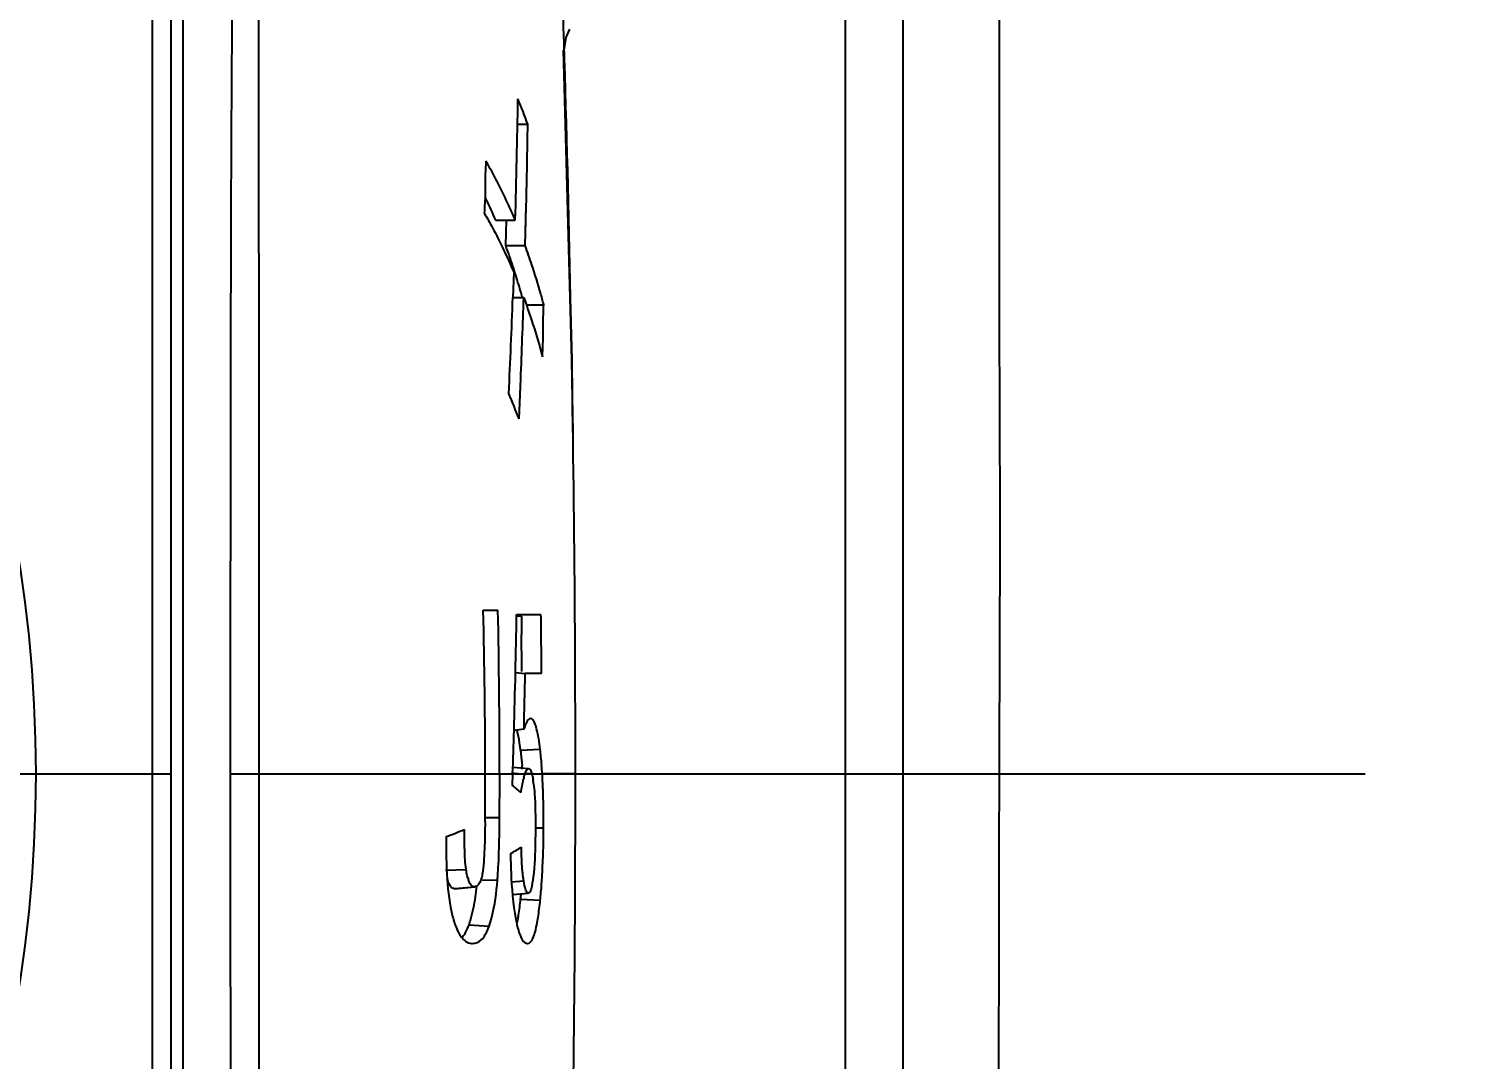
# Model space of a CAD drawing. Header units: millimetres. Extents: x 5828 to 6704, y 123 to 421.
# Drawn here: x 6478.682 to 6481.191, y 273.567 to 275.349 of the extents above; entities that cross this region are included whole.
import ezdxf

# ---------------------------------------------------------------- set-up
doc = ezdxf.new("R2010")
doc.units = ezdxf.units.MM
doc.linetypes.add('CENTER', pattern=[0.6, 0.375, -0.075, 0.075, -0.075])
for name, color, linetype in [('中心线', 7, 'Continuous'), ('外形图', 7, 'Continuous'), ('尺寸标注', 7, 'Continuous')]:
    doc.layers.add(name, color=color, linetype=linetype)
doc.styles.add('微软雅黑', font='msyh.ttc', dxfattribs={"height": 1.5})
doc.dimstyles.new('尺寸标注_1_15比例', dxfattribs={"dimtxt": 1.5, "dimasz": 1.25, "dimexe": 0.5, "dimexo": 0.4, "dimgap": 0.5, "dimtad": 1, "dimdec": 1, "dimlfac": 15, "dimdsep": 46, "dimtxsty": '微软雅黑', "dimcen": 0.09, "dimadec": 0, "dimazin": 0, "dimtp": 0.01, "dimtm": 0.01, "dimtfac": 1, "dimtdec": 1, "dimtofl": 0, "dimtmove": 0, "dimatfit": 3, "dimfxl": 1, "dimtolj": 1, "dimarcsym": 0})

# ---------------------------------------------------------------- blocks, each defined once
blk = doc.blocks.new('*D786')
at = {"layer": 'Defpoints', "color": 0}
for p in [(6482.9394, 280.5658), (6469.7803, 267.5677), (6482.9394, 267.0011)]:
    blk.add_point(p, dxfattribs=at)
at = {"layer": '尺寸标注', "color": 0, "lineweight": -2}
for p, q in [((6469.7803, 267.9677), (6469.7803, 281.0658)), ((6482.9394, 267.4011), (6482.9394, 281.0658)), ((6471.0303, 280.5658), (6481.6894, 280.5658))]:
    blk.add_line(p, q, dxfattribs=at)
at = {"layer": '尺寸标注', "color": 0}
for points in [[(6471.0303, 280.7741), (6471.0303, 280.3574), (6469.7803, 280.5658)], [(6481.6894, 280.3574), (6481.6894, 280.7741), (6482.9394, 280.5658)]]:
    blk.add_solid(points, dxfattribs=at)
at = {"layer": '尺寸标注', "color": 0, "insert": (6476.3599, 281.8448), "char_height": 1.5, "attachment_point": 5, "style": '微软雅黑'}
blk.add_mtext('\\A1;197.4', dxfattribs=at)
blk = doc.blocks.new('*D787')
at = {"layer": 'Defpoints', "color": 0}
for p in [(6469.7154, 284.5485), (6483.0052, 255.7131), (6469.7154, 255.0651)]:
    blk.add_point(p, dxfattribs=at)
at = {"layer": '尺寸标注', "color": 0, "lineweight": -2}
for p, q in [((6469.7154, 255.4651), (6469.7154, 285.0485)), ((6483.0052, 256.1131), (6483.0052, 285.0485)), ((6481.7552, 284.5485), (6470.9654, 284.5485))]:
    blk.add_line(p, q, dxfattribs=at)
at = {"layer": '尺寸标注', "color": 0}
for points in [[(6470.9654, 284.7569), (6470.9654, 284.3402), (6469.7154, 284.5485)], [(6481.7552, 284.3402), (6481.7552, 284.7569), (6483.0052, 284.5485)]]:
    blk.add_solid(points, dxfattribs=at)
at = {"layer": '尺寸标注', "color": 0, "insert": (6476.3603, 285.8276), "char_height": 1.5, "attachment_point": 5, "style": '微软雅黑'}
blk.add_mtext('\\A1;199.3', dxfattribs=at)

msp = doc.modelspace()

# ---------------------------------------------------------------- linework, layer by layer
at = {"layer": '中心线', "linetype": 'CENTER', "ltscale": 5}
msp.add_line((6467.1176, 274.0616), (6485.8879, 274.0616), dxfattribs=at)
at = {"layer": '外形图', "color": 7, "linetype": 'Continuous'}
for p, q in [((6478.9473, 277.0057), (6478.9473, 271.1174)), ((6478.8944, 276.6161), (6478.8944, 271.1137)), ((6478.9266, 276.6034), (6478.9266, 271.1373)), ((6480.1933, 269.1206), (6480.1933, 276.487)), ((6480.0933, 276.3282), (6480.0933, 269.2949)), ((6479.6203, 274.7774), (6479.6059, 275.3126)), ((6479.6204, 274.7774), (6479.606, 275.3126)), ((6479.6209, 274.7774), (6479.6065, 275.3126)), ((6479.5264, 275.1846), (6479.5442, 275.1846)), ((6479.506, 274.9749), (6479.5071, 275.0191)), ((6479.506, 274.9749), (6479.5071, 275.0191)), ((6479.5397, 274.9749), (6479.5415, 275.0441)), ((6479.5409, 275.0183), (6479.5415, 275.0441)), ((6479.4886, 275.0187), (6479.5225, 275.0187)), ((6479.5397, 274.9749), (6479.5409, 275.0183)), ((6479.506, 274.9749), (6479.5397, 274.9749)), ((6479.5198, 274.9288), (6479.5182, 274.885)), ((6479.5198, 274.9288), (6479.5182, 274.885)), ((6479.5182, 274.885), (6479.5371, 274.885)), ((6479.5415, 274.8726), (6479.5717, 274.8726)), ((6479.6225, 274.639), (6479.6203, 274.7774)), ((6479.6224, 274.6519), (6479.6204, 274.7774)), ((6479.622, 274.6519), (6479.6209, 274.7774)), ((6479.529, 274.6753), (6479.532, 274.7445)), ((6479.5309, 274.7183), (6479.532, 274.7445)), ((6479.529, 274.6753), (6479.5309, 274.7183)), ((6479.4671, 274.3449), (6479.4926, 274.3449)), ((6479.533, 274.3342), (6479.5247, 274.3342)), ((6479.5248, 274.3372), (6479.567, 274.3372)), ((6479.533, 274.3342), (6479.5249, 274.3342)), ((6479.533, 274.3342), (6479.5334, 274.3025)), ((6479.5229, 274.2369), (6479.5396, 274.2355)), ((6479.568, 274.2355), (6479.5396, 274.2355)), ((6479.5316, 274.1026), (6479.5655, 274.1047)), ((6479.519, 274.0732), (6479.5456, 274.0708)), ((6478.6867, 274.0616), (6478.9266, 274.0616)), ((6479.0297, 274.0616), (6479.5179, 274.0616)), ((6479.5179, 274.0616), (6479.5173, 274.0422)), ((6479.5513, 274.0616), (6479.5392, 274.0616)), ((6479.6266, 274.0616), (6479.5692, 274.0616)), ((6479.4703, 273.9862), (6479.4953, 273.9862)), ((6479.5573, 273.9684), (6479.5714, 273.9684)), ((6479.4021, 273.8951), (6479.4375, 273.8967)), ((6479.4172, 273.8633), (6479.4518, 273.8664)), ((6479.418, 273.8634), (6479.4526, 273.8664)), ((6479.4526, 273.8664), (6479.4518, 273.8664)), ((6479.4652, 273.8787), (6479.4917, 273.878)), ((6479.5161, 273.8754), (6479.5371, 273.8767)), ((6479.418, 273.8634), (6479.4172, 273.8633)), ((6479.518, 273.8532), (6479.545, 273.8555)), ((6479.5318, 273.8453), (6479.5657, 273.8435)), ((6479.4425, 273.8009), (6479.4772, 273.7984)), ((6479.4468, 273.7686), (6479.4486, 273.7686)), ((6479.5431, 273.7686), (6479.5437, 273.7686))]:
    msp.add_line(p, q, dxfattribs=at)
msp.add_lwpolyline([(6479.6073, 275.3126), (6479.6104, 275.3346), (6479.617, 275.3492)], dxfattribs=at)
msp.add_circle((6476.3599, 274.0616), 2.3333, dxfattribs=at)
for centre, radius, start, end in [((6439.0037, 274.0615), 40.6229, 0.00009, 2.47947), ((6461.6235, 275.5166), 17.906, 358.40663, 359.07785), ((6478.6769, 274.873), 0.9215, 19.7618, 22.686), ((6460.3296, 275.4822), 19.2169, 358.69391, 359.11274), ((6478.7188, 274.6835), 0.8708, 24.8177, 30.1615), ((6478.6702, 274.6729), 0.8885, 25.3804, 25.7529), ((6478.6556, 274.6661), 0.9045, 24.1681, 25.378), ((6478.6565, 274.6546), 0.9395, 22.8006, 24.8183), ((6478.6309, 274.655), 0.9317, 22.9799, 24.1676), ((6478.5083, 274.6072), 1.0633, 18.2923, 20.2312), ((6478.5233, 274.6027), 1.0824, 18.2359, 20.1082), ((6478.4359, 274.5833), 1.1395, 16.4957, 18.2924), ((6478.4563, 274.5813), 1.1527, 15.6897, 18.2056), ((6478.3799, 274.5665), 1.198, 15.8242, 16.5048), ((6465.7441, 275.3858), 13.7833, 357.22753, 357.9177), ((6464.0376, 275.3776), 15.5073, 357.6602, 358.17977), ((6478.3535, 274.559), 1.2254, 15.3986, 15.825), ((6478.3578, 274.5531), 1.2553, 14.7464, 15.7144), ((6478.5172, 274.2898), 1.0828, 20.8549, 23.3588), ((6467.8233, 274.0624), 11.6472, 359.99607, 1.39), ((6466.1023, 274.0632), 13.3932, 359.99314, 1.20531), ((6463.9489, 274.5853), 15.5779, 358.3493, 359.08731), ((6457.4295, 274.0676), 22.1391, 0.43441, 0.69752), ((6457.7273, 274.0624), 21.8073, 0.46266, 0.63086), ((6462.5228, 274.543), 17.0196, 358.64065, 358.96473), ((6465.5222, 274.5387), 14.0039, 358.04763, 358.35464), ((6480.3891, 268.5832), 5.6209, 98.7123, 98.8915), ((6478.9949, 274.0358), 0.5747, 5.5183, 6.8824), ((6478.8526, 274.022), 0.7177, 4.3722, 5.5247), ((6478.738, 274.0134), 0.7987, 4.0729, 4.494), ((6478.6905, 274.0095), 0.8802, 3.3901, 4.3763), ((6467.5547, 274.0627), 11.9159, 359.59668, 359.99444), ((6465.8102, 274.0617), 13.6854, 359.684, 359.99957), ((6479.2672, 273.7288), 0.4009, 48.5794, 51.4152), ((6479.6628, 274.0232), 0.1295, 165.2067, 166.5339), ((6479.3491, 274.0197), 0.2067, 6.9141, 8.7816), ((6478.5095, 273.9985), 1.0615, 2.537, 3.4051), ((6478.3387, 273.9907), 1.2326, 2.0076, 2.5463), ((6439.0052, 274.0617), 40.6214, 357.52038, 359.99985), ((6478.0838, 273.9824), 1.4876, 0.7899, 1.9861), ((6477.6723, 273.9765), 1.8992, 359.7566, 0.7963), ((6479.1235, 274.7109), 0.8075, 290.2556, 292.6546), ((6477.8711, 273.9741), 1.7004, 358.2874, 359.8064), ((6479.3181, 274.2765), 0.4035, 299.0892, 302.2116), ((6478.2737, 273.9615), 1.2975, 356.502, 358.3137), ((6479.5048, 273.8996), 0.0667, 195.2638, 197.9933), ((6478.9852, 273.9163), 0.4732, 351.8353, 354.0754), ((6478.5653, 273.9433), 1.0054, 354.8619, 356.5234), ((6478.7209, 273.9287), 0.8151, 354.1232, 354.495), ((6478.6784, 273.9328), 0.8579, 354.4937, 354.725), ((6478.7157, 273.93), 0.8543, 354.1911, 354.8506), ((6479.2681, 273.8551), 0.2629, 348.9202, 349.9482)]:
    msp.add_arc(centre, radius, start, end, dxfattribs=at)
for points, knots in [([(6480.3588, 271.0781), (6480.3591, 271.1108), (6480.3602, 271.1599), (6480.3619, 271.2255), (6480.3634, 271.2917), (6480.3637, 271.3584), (6480.3626, 271.4255), (6480.3611, 271.4933), (6480.3597, 271.5615), (6480.3593, 271.6301), (6480.3594, 271.682), (6480.3595, 271.7341), (6480.3598, 271.804), (6480.3601, 271.892), (6480.3599, 271.9981), (6480.3593, 272.1048), (6480.359, 272.1942), (6480.3591, 272.2659), (6480.3594, 272.3379), (6480.3601, 272.4281), (6480.3614, 272.5365), (6480.3625, 272.6451), (6480.3631, 272.7538), (6480.3631, 272.8625), (6480.3626, 272.9711), (6480.3617, 273.0794), (6480.3606, 273.1874), (6480.3597, 273.295), (6480.3592, 273.4021), (6480.359, 273.5085), (6480.359, 273.649), (6480.3593, 273.7883), (6480.3595, 273.9263), (6480.3597, 274.0282), (6480.36, 274.129), (6480.3604, 274.2285), (6480.3607, 274.3266), (6480.361, 274.4544), (6480.3609, 274.58), (6480.3605, 274.7035), (6480.3601, 274.7934), (6480.3599, 274.8814), (6480.3598, 274.9675), (6480.3598, 275.0515), (6480.3599, 275.1592), (6480.3599, 275.2639), (6480.3598, 275.3656), (6480.3598, 275.4383), (6480.3599, 275.5085), (6480.3603, 275.5761), (6480.3608, 275.6411), (6480.3612, 275.7224), (6480.3613, 275.8), (6480.3608, 275.8739), (6480.3603, 275.9251), (6480.3599, 275.9732), (6480.3594, 276.0315), (6480.3591, 276.0967), (6480.3589, 276.1568), (6480.3591, 276.1986), (6480.3593, 276.2252), (6480.3599, 276.2486), (6480.3611, 276.2733), (6480.3623, 276.2902), (6480.363, 276.3005)], [0, 0, 0, 0, 0.01876, 0.028206, 0.0377, 0.056846, 0.066502, 0.076215, 0.095812, 0.105692, 0.115625, 0.125606, 0.135632, 0.155809, 0.17613, 0.196577, 0.21713, 0.227442, 0.237774, 0.25849, 0.279259, 0.300064, 0.320883, 0.341698, 0.36249, 0.38324, 0.403929, 0.424537, 0.445045, 0.465436, 0.485691, 0.525718, 0.545453, 0.564979, 0.584277, 0.603328, 0.622117, 0.640626, 0.676737, 0.694306, 0.71153, 0.728392, 0.744877, 0.760969, 0.776655, 0.80675, 0.821132, 0.835051, 0.848493, 0.861447, 0.8739, 0.885842, 0.908149, 0.918494, 0.928287, 0.937518, 0.946178, 0.961756, 0.974968, 0.980671, 0.985766, 0.99025, 0.994118, 1, 1, 1, 1]), ([(6479.0362, 275.7009), (6479.0323, 275.4452), (6479.0296, 274.8987), (6479.0297, 274.3523), (6479.0297, 274.0616)], [0, 0, 0, 0, 0.468012, 1, 1, 1, 1]), ([(6479.0795, 274.0616), (6479.0798, 274.3497), (6479.0794, 274.8924), (6479.0789, 275.4352), (6479.0778, 275.6899)], [0, 0, 0, 0, 0.530787, 1, 1, 1, 1]), ([(6479.4717, 275.121), (6479.4715, 275.1135), (6479.47, 275.0948), (6479.4711, 275.0648), (6479.4693, 275.0424), (6479.4689, 275.0311)], [0, 0, 0, 0, 0.250052, 0.624987, 1, 1, 1, 1]), ([(6479.4689, 275.0311), (6479.4738, 275.0227), (6479.4923, 274.9894), (6479.5087, 274.955), (6479.5198, 274.9288)], [0, 0, 0, 0, 0.254771, 1, 1, 1, 1]), ([(6479.5371, 274.885), (6479.5402, 274.8765), (6479.5522, 274.8428), (6479.5626, 274.8085), (6479.5695, 274.7827)], [0, 0, 0, 0, 0.252313, 1, 1, 1, 1]), ([(6479.5695, 274.7827), (6479.5697, 274.7902), (6479.571, 274.8089), (6479.5701, 274.8389), (6479.5714, 274.8614), (6479.5717, 274.8726)], [0, 0, 0, 0, 0.250042, 0.624996, 1, 1, 1, 1]), ([(6479.5488, 274.1574), (6479.5463, 274.1574), (6479.541, 274.1503), (6479.5391, 274.1439), (6479.5376, 274.1393)], [0, 0, 0, 0, 0.335545, 1, 1, 1, 1]), ([(6479.5654, 274.1047), (6479.564, 274.1164), (6479.5619, 274.1321), (6479.5567, 274.1492), (6479.5536, 274.1548), (6479.5518, 274.1563)], [0, 0, 0, 0, 0.658384, 0.870258, 1, 1, 1, 1]), ([(6479.5316, 274.1026), (6479.5313, 274.1053), (6479.53, 274.1149), (6479.5285, 274.1245), (6479.527, 274.1314)], [0, 0, 0, 0, 0.277505, 1, 1, 1, 1]), ([(6479.5316, 274.1026), (6479.5319, 274.1005), (6479.5329, 274.0917), (6479.5337, 274.0828), (6479.5342, 274.076)], [0, 0, 0, 0, 0.235582, 1, 1, 1, 1]), ([(6479.5392, 274.0616), (6479.5395, 274.0625), (6479.5406, 274.0654), (6479.5419, 274.0683), (6479.5434, 274.0698)], [0, 0, 0, 0, 0.320972, 1, 1, 1, 1]), ([(6479.5456, 274.0708), (6479.5469, 274.0708), (6479.5499, 274.0675), (6479.5507, 274.064), (6479.5513, 274.0616)], [0, 0, 0, 0, 0.327004, 1, 1, 1, 1]), ([(6479.0297, 274.0616), (6479.0297, 273.7708), (6479.0296, 273.2244), (6479.0323, 272.6779), (6479.0362, 272.4222)], [0, 0, 0, 0, 0.531988, 1, 1, 1, 1]), ([(6479.0778, 272.4334), (6479.0789, 272.688), (6479.0794, 273.2308), (6479.0798, 273.7735), (6479.0795, 274.0616)], [0, 0, 0, 0, 0.469219, 1, 1, 1, 1]), ([(6479.5325, 274.0295), (6479.5328, 274.0317), (6479.534, 274.0397), (6479.5355, 274.0476), (6479.5369, 274.0534)], [0, 0, 0, 0, 0.274381, 1, 1, 1, 1]), ([(6479.5513, 274.0616), (6479.5515, 274.0608), (6479.5524, 274.0574), (6479.553, 274.0539), (6479.5534, 274.0512)], [0, 0, 0, 0, 0.219233, 1, 1, 1, 1]), ([(6479.5543, 274.0445), (6479.555, 274.0388), (6479.5572, 274.0128), (6479.5574, 273.9867), (6479.5573, 273.9665)], [0, 0, 0, 0, 0.221703, 1, 1, 1, 1]), ([(6479.4375, 273.8967), (6479.4358, 273.9078), (6479.4348, 273.9309), (6479.4346, 273.9539), (6479.4346, 273.9657)], [0, 0, 0, 0, 0.488001, 1, 1, 1, 1]), ([(6479.4703, 273.9788), (6479.4701, 273.9633), (6479.4698, 273.9401), (6479.4681, 273.9098), (6479.4668, 273.8951), (6479.4655, 273.8881)], [0, 0, 0, 0, 0.512813, 0.765193, 1, 1, 1, 1]), ([(6479.4917, 273.878), (6479.4924, 273.8868), (6479.4946, 273.9229), (6479.4952, 273.9589), (6479.4953, 273.9862)], [0, 0, 0, 0, 0.245176, 1, 1, 1, 1]), ([(6479.5573, 273.9665), (6479.5573, 273.9591), (6479.557, 273.9313), (6479.5561, 273.9034), (6479.5535, 273.8831)], [0, 0, 0, 0, 0.264381, 1, 1, 1, 1]), ([(6479.4031, 273.9533), (6479.4028, 273.9287), (6479.4034, 273.8825), (6479.4087, 273.8362), (6479.4141, 273.8153)], [0, 0, 0, 0, 0.532792, 1, 1, 1, 1]), ([(6479.5143, 273.9239), (6479.5144, 273.9132), (6479.5155, 273.8753), (6479.5184, 273.8373), (6479.5235, 273.8105)], [0, 0, 0, 0, 0.281926, 1, 1, 1, 1]), ([(6479.5351, 273.8924), (6479.5348, 273.8958), (6479.5337, 273.91), (6479.5333, 273.9242), (6479.5332, 273.9352)], [0, 0, 0, 0, 0.233715, 1, 1, 1, 1]), ([(6479.4404, 273.8821), (6479.4401, 273.8832), (6479.4389, 273.888), (6479.438, 273.8929), (6479.4375, 273.8967)], [0, 0, 0, 0, 0.229563, 1, 1, 1, 1]), ([(6479.5371, 273.8767), (6479.5369, 273.8779), (6479.5361, 273.8831), (6479.5355, 273.8884), (6479.5351, 273.8924)], [0, 0, 0, 0, 0.230068, 1, 1, 1, 1]), ([(6479.4172, 273.8633), (6479.4161, 273.8633), (6479.4124, 273.8644), (6479.4079, 273.871), (6479.4059, 273.8771), (6479.4049, 273.8809)], [0, 0, 0, 0, 0.152484, 0.476459, 1, 1, 1, 1]), ([(6479.4518, 273.8664), (6479.4508, 273.8664), (6479.4451, 273.8679), (6479.4428, 273.8745), (6479.4413, 273.879)], [0, 0, 0, 0, 0.166115, 1, 1, 1, 1]), ([(6479.4655, 273.8881), (6479.4648, 273.8846), (6479.4632, 273.8767), (6479.4577, 273.8668), (6479.4526, 273.8664)], [0, 0, 0, 0, 0.407437, 1, 1, 1, 1]), ([(6479.4772, 273.7984), (6479.479, 273.8036), (6479.4866, 273.8296), (6479.4899, 273.8566), (6479.4917, 273.878)], [0, 0, 0, 0, 0.203267, 1, 1, 1, 1]), ([(6479.545, 273.8555), (6479.5427, 273.8555), (6479.5389, 273.865), (6479.5379, 273.8714), (6479.5371, 273.8767)], [0, 0, 0, 0, 0.296278, 1, 1, 1, 1]), ([(6479.5535, 273.8831), (6479.5527, 273.8762), (6479.5512, 273.8672), (6479.5484, 273.858), (6479.546, 273.8555), (6479.545, 273.8555)], [0, 0, 0, 0, 0.702284, 0.899749, 1, 1, 1, 1]), ([(6479.4425, 273.8009), (6479.4437, 273.8042), (6479.4487, 273.8199), (6479.4517, 273.8362), (6479.4536, 273.849)], [0, 0, 0, 0, 0.213737, 1, 1, 1, 1]), ([(6479.5269, 273.8092), (6479.5274, 273.8119), (6479.5294, 273.8239), (6479.5308, 273.8359), (6479.5318, 273.8453)], [0, 0, 0, 0, 0.226379, 1, 1, 1, 1]), ([(6479.5605, 273.8048), (6479.561, 273.8077), (6479.5631, 273.8205), (6479.5647, 273.8334), (6479.5657, 273.8435)], [0, 0, 0, 0, 0.224085, 1, 1, 1, 1]), ([(6479.4141, 273.8153), (6479.416, 273.8081), (6479.42, 273.7956), (6479.4288, 273.778), (6479.44, 273.7692), (6479.4468, 273.7686)], [0, 0, 0, 0, 0.37628, 0.654708, 1, 1, 1, 1]), ([(6479.4347, 273.7844), (6479.4354, 273.7855), (6479.4385, 273.7907), (6479.4409, 273.7964), (6479.4425, 273.8009)], [0, 0, 0, 0, 0.216783, 1, 1, 1, 1]), ([(6479.4486, 273.7686), (6479.454, 273.7686), (6479.4635, 273.7729), (6479.4718, 273.785), (6479.4754, 273.7934), (6479.4772, 273.7984)], [0, 0, 0, 0, 0.373009, 0.637951, 1, 1, 1, 1]), ([(6479.5235, 273.8105), (6479.5247, 273.8041), (6479.5272, 273.793), (6479.532, 273.7787), (6479.5383, 273.769), (6479.5431, 273.7686)], [0, 0, 0, 0, 0.408137, 0.700987, 1, 1, 1, 1]), ([(6479.5437, 273.7686), (6479.5478, 273.7686), (6479.5535, 273.7772), (6479.5573, 273.7896), (6479.5594, 273.7993), (6479.5605, 273.8048)], [0, 0, 0, 0, 0.297584, 0.59239, 1, 1, 1, 1])]:
    msp.add_open_spline(points, degree=3, knots=knots, dxfattribs=at)
for points in [[(6479.5518, 274.1563), (6479.5509, 274.1569), (6479.5499, 274.1574), (6479.5488, 274.1574)], [(6479.527, 274.1314), (6479.5265, 274.1338), (6479.5259, 274.1362), (6479.5252, 274.1386)], [(6479.5434, 274.0698), (6479.544, 274.0703), (6479.5448, 274.0708), (6479.5456, 274.0708)], [(6479.518, 274.063), (6479.5218, 274.0628), (6479.5257, 274.0624), (6479.5296, 274.0621)], [(6479.5296, 274.0621), (6479.5328, 274.0619), (6479.536, 274.0617), (6479.5392, 274.0616)], [(6479.5376, 274.0563), (6479.5381, 274.058), (6479.5386, 274.0598), (6479.5392, 274.0616)], [(6479.5512, 274.062), (6479.5536, 274.062), (6479.5559, 274.0621), (6479.5583, 274.0621)], [(6479.5583, 274.0621), (6479.562, 274.0621), (6479.5656, 274.0619), (6479.5692, 274.0616)], [(6479.4304, 273.779), (6479.432, 273.7807), (6479.4334, 273.7825), (6479.4347, 273.7844)]]:
    msp.add_open_spline(points, degree=3, dxfattribs=at)

# ---------------------------------------------------------------- dimensions: what is measured, and where the dimension line sits
at = {"layer": '尺寸标注'}
for base, p1, p2, picture, middle in [((6469.7154, 284.5485), (6483.0052, 255.7131), (6469.7154, 255.0651), '*D787', (6476.3603, 285.8276)), ((6482.9394, 280.5658), (6469.7803, 267.5677), (6482.9394, 267.0011), '*D786', (6476.3599, 281.8448))]:
    dim = msp.add_linear_dim(base=base, p1=p1, p2=p2, dimstyle='尺寸标注_1_15比例', dxfattribs=at)
    dim.commit()
    dim.dimension.update_dxf_attribs({"geometry": picture, "text_midpoint": middle})

doc.saveas('drawing.dxf')
